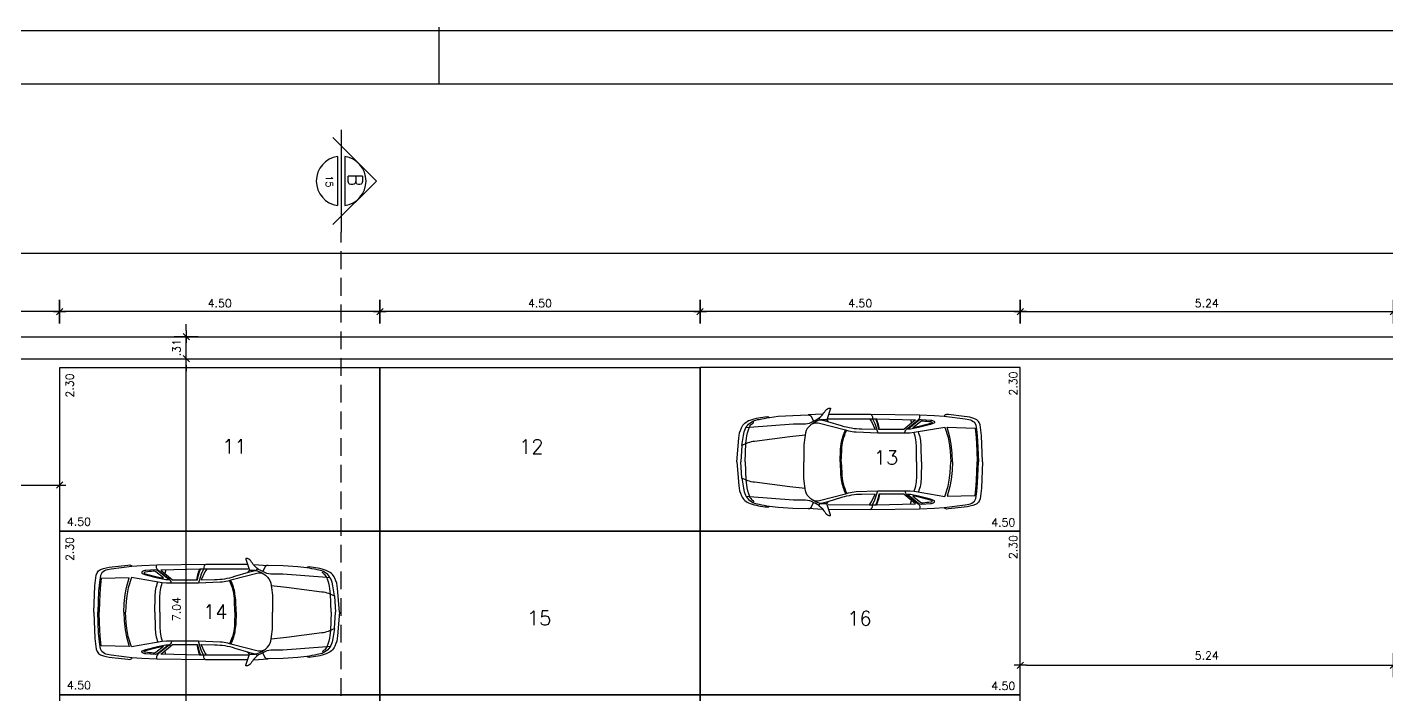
# Model space of a CAD drawing. Header units: millimetres. Extents: x -184.9 to -112.9, y 0.4 to 45.1.
# Drawn here: x -147.2 to -128.09, y 35.63 to 45.01 of the extents above; entities that cross this region are included whole.
import ezdxf
from ezdxf.enums import TextEntityAlignment as Align

# ---------------------------------------------------------------- set-up
doc = ezdxf.new("R2010")
doc.units = ezdxf.units.MM
doc.linetypes.add('DASHED2', pattern=[0.375, 0.25, -0.125])
for name, color, linetype in [('CERCADURA', 5, 'Continuous'), ('COTA', 11, 'Continuous'), ('HACHURA 1', 8, 'Continuous'), ('IND CORTE', 3, 'Continuous'), ('INDICACOES', 2, 'Continuous'), ('LINHA', 1, 'Continuous'), ('PAREDE', 7, 'Continuous'), ('PROJECAO', 1, 'DASHED2'), ('TEXTO 1', 3, 'Continuous'), ('TEXTO 2', 2, 'Continuous')]:
    doc.layers.add(name, color=color, linetype=linetype)
doc.styles.add('ROMANS', font='romans.shx')
doc.dimstyles.new('Copy of TICK75', dxfattribs={"dimtxt": 0.1125, "dimasz": 0.08800000000000001, "dimexe": 0.18, "dimexo": 0.0625, "dimgap": 0.07900000000000001, "dimtad": 1, "dimrnd": 0.005, "dimzin": 4, "dimdsep": 46, "dimtxsty": 'ROMANS', "dimblk1": 'TICK', "dimblk2": 'TICK', "dimsah": 1, "dimcen": 0.09, "dimse1": 1, "dimse2": 1, "dimclrd": 256, "dimclrt": 2, "dimaunit": 1, "dimadec": 0, "dimazin": 0, "dimtfac": 1, "dimtix": 1, "dimtmove": 2, "dimatfit": 3, "dimldrblk": 'TICK', "dimfxl": 1, "dimtolj": 1, "dimtzin": 0, "dimlwd": -1, "dimarcsym": 0})
doc.dimstyles.new('TICK75', dxfattribs={"dimtxt": 0.1125, "dimasz": 0.08800000000000001, "dimexe": 0.18, "dimexo": 0.0625, "dimgap": 0.061, "dimtad": 1, "dimrnd": 0.005, "dimzin": 4, "dimdsep": 46, "dimtxsty": 'ROMANS', "dimblk1": 'TICK', "dimblk2": 'TICK', "dimsah": 1, "dimcen": 0.09, "dimse1": 1, "dimse2": 1, "dimclrt": 2, "dimaunit": 1, "dimadec": 0, "dimazin": 0, "dimtfac": 1, "dimtix": 1, "dimtmove": 2, "dimatfit": 3, "dimldrblk": 'TICK', "dimfxl": 1, "dimtolj": 1, "dimtzin": 0, "dimarcsym": 0})

# ---------------------------------------------------------------- blocks, each defined once
blk = doc.blocks.new('TICK')
at = {"layer": 'COTA'}
for p, q in [((-1, 0), (1, 0)), ((0, 1.907592907288972), (0, -1.907600000000002))]:
    blk.add_line(p, q, dxfattribs=at)
at = {"layer": 'COTA', "color": 2}
blk.add_line((0.5, 0.5), (-0.5, -0.5), dxfattribs=at)
blk = doc.blocks.new('*D237')
at = {"layer": 'COTA', "color": 0, "lineweight": -2}
blk.add_line((-152.350325921736, 38.57468430151645), (-146.8323200238875, 38.57468430151645), dxfattribs=at)
at = {"layer": 'Defpoints', "color": 0}
for p in [(-146.7443200238875, 38.57468430151645), (-152.438325921736, 37.85825209645817), (-146.7443200238875, 37.85825209645817)]:
    blk.add_point(p, dxfattribs=at)
at = {"layer": 'COTA', "color": 0, "lineweight": -2, "xscale": 0.08800000000000001, "yscale": 0.08800000000000001, "zscale": 0.08800000000000001, "rotation": 180}
blk.add_blockref('TICK', (-152.438325921736, 38.57468430151645), dxfattribs=at)
at = {"layer": 'COTA', "color": 0, "lineweight": -2, "xscale": 0.08800000000000001, "yscale": 0.08800000000000001, "zscale": 0.08800000000000001}
blk.add_blockref('TICK', (-146.7443200238875, 38.57468430151645), dxfattribs=at)
at = {"layer": 'COTA', "color": 2, "insert": (-149.5913229728118, 38.69193430151645), "char_height": 0.1125, "attachment_point": 5, "style": 'ROMANS'}
blk.add_mtext('\\A1;5.70', dxfattribs=at)
blk = doc.blocks.new('IND CORTE')
at = {"layer": 'IND CORTE', "color": 2}
for p, q in [((-0.01223641295382549, -0.002336918017165956), (0, 0.009899494936629338)), ((0.01223641295382549, -0.002336918017165956), (0, 0.009899494936629338)), ((-0.006928203230472718, 0.0009999999999976694), (0.006928203230017971, 0.0009999999999976694)), ((-0.006928203230472718, -0.001000000000002998), (0.006928203230017971, -0.001000000000002998))]:
    blk.add_line(p, q, dxfattribs=at)
at = {"layer": 'IND CORTE', "color": 7}
blk.add_line((-0.0143468238998139, 0), (0.0143468238998139, 1.77635683940025e-15), dxfattribs=at)
at = {"layer": 'IND CORTE', "color": 2}
for start, end in [(8.213210701578635, 171.7867892984214), (188.2132107015786, 351.786789298451)]:
    blk.add_arc((0, 0), 0.006999999999999998, start, end, dxfattribs=at)
at = {"layer": 'IND CORTE', "color": 7, "style": 'ROMANS'}
blk.add_attdef('A', text='', height=0.004, dxfattribs=at).set_placement((-0.0002638541395754146, 0.003983850563503921), align=Align.MIDDLE)
at = {"layer": 'IND CORTE', "style": 'ROMANS'}
blk.add_attdef('00/00', text='', height=0.002, dxfattribs=at).set_placement((0.0001095410193556745, -0.003320245139761369), align=Align.MIDDLE)
blk = doc.blocks.new('*D98')
at = {"layer": 'COTA', "color": 0, "lineweight": -2}
blk.add_line((-146.8323200238875, 41.01339198370292), (-151.6563200238876, 41.01339198370292), dxfattribs=at)
at = {"layer": 'Defpoints', "color": 0}
for p in [(-151.7443200238876, 41.01339198370292), (-151.7443200238876, 40.41055021371486), (-146.7443200238875, 40.28472723934624)]:
    blk.add_point(p, dxfattribs=at)
at = {"layer": 'COTA', "color": 0, "lineweight": -2, "xscale": 0.08800000000000001, "yscale": 0.08800000000000001, "zscale": 0.08800000000000001, "rotation": 180}
blk.add_blockref('TICK', (-151.7443200238876, 41.01339198370292), dxfattribs=at)
at = {"layer": 'COTA', "color": 0, "lineweight": -2, "xscale": 0.08800000000000001, "yscale": 0.08800000000000001, "zscale": 0.08800000000000001}
blk.add_blockref('TICK', (-146.7443200238875, 41.01339198370292), dxfattribs=at)
at = {"layer": 'COTA', "color": 2, "insert": (-149.2443200238875, 41.13064198370292), "char_height": 0.1125, "attachment_point": 5, "style": 'ROMANS'}
blk.add_mtext('\\A1;5.00', dxfattribs=at)
blk = doc.blocks.new('*D97')
at = {"layer": 'COTA', "color": 0, "lineweight": -2}
blk.add_line((-142.3323200238875, 41.01339167162362), (-146.6563200238875, 41.01339167162362), dxfattribs=at)
at = {"layer": 'Defpoints', "color": 0}
for p in [(-146.7443200238875, 41.01339167162362), (-146.7443200238875, 40.22472692726606), (-142.2443200238875, 40.22472692726606)]:
    blk.add_point(p, dxfattribs=at)
at = {"layer": 'COTA', "color": 0, "lineweight": -2, "xscale": 0.08800000000000001, "yscale": 0.08800000000000001, "zscale": 0.08800000000000001, "rotation": 180}
blk.add_blockref('TICK', (-146.7443200238875, 41.01339167162362), dxfattribs=at)
at = {"layer": 'COTA', "color": 0, "lineweight": -2, "xscale": 0.08800000000000001, "yscale": 0.08800000000000001, "zscale": 0.08800000000000001}
blk.add_blockref('TICK', (-142.2443200238875, 41.01339167162362), dxfattribs=at)
at = {"layer": 'COTA', "color": 2, "insert": (-144.4943200238875, 41.13064167162362), "char_height": 0.1125, "attachment_point": 5, "style": 'ROMANS'}
blk.add_mtext('\\A1;4.50', dxfattribs=at)
blk = doc.blocks.new('*D96')
at = {"layer": 'COTA', "color": 0, "lineweight": -2}
blk.add_line((-137.8323200238883, 41.01339167162362), (-142.1563200238875, 41.01339167162362), dxfattribs=at)
at = {"layer": 'Defpoints', "color": 0}
for p in [(-142.2443200238875, 41.01339167162362), (-142.2443200238875, 40.22472692726606), (-137.7443200238883, 40.2255499016434)]:
    blk.add_point(p, dxfattribs=at)
at = {"layer": 'COTA', "color": 0, "lineweight": -2, "xscale": 0.08800000000000001, "yscale": 0.08800000000000001, "zscale": 0.08800000000000001, "rotation": 180}
blk.add_blockref('TICK', (-142.2443200238875, 41.01339167162362), dxfattribs=at)
at = {"layer": 'COTA', "color": 0, "lineweight": -2, "xscale": 0.08800000000000001, "yscale": 0.08800000000000001, "zscale": 0.08800000000000001}
blk.add_blockref('TICK', (-137.7443200238883, 41.01339167162362), dxfattribs=at)
at = {"layer": 'COTA', "color": 2, "insert": (-139.9943200238879, 41.13064167162362), "char_height": 0.1125, "attachment_point": 5, "style": 'ROMANS'}
blk.add_mtext('\\A1;4.50', dxfattribs=at)
blk = doc.blocks.new('*D95')
at = {"layer": 'COTA', "color": 0, "lineweight": -2}
blk.add_line((-133.3323200238881, 41.01339167162362), (-137.6563200238883, 41.01339167162362), dxfattribs=at)
at = {"layer": 'Defpoints', "color": 0}
for p in [(-137.7443200238883, 41.01339167162362), (-137.7443200238883, 40.2255499016434), (-133.2443200238882, 40.22637287602097)]:
    blk.add_point(p, dxfattribs=at)
at = {"layer": 'COTA', "color": 0, "lineweight": -2, "xscale": 0.08800000000000001, "yscale": 0.08800000000000001, "zscale": 0.08800000000000001, "rotation": 180}
blk.add_blockref('TICK', (-137.7443200238883, 41.01339167162362), dxfattribs=at)
at = {"layer": 'COTA', "color": 0, "lineweight": -2, "xscale": 0.08800000000000001, "yscale": 0.08800000000000001, "zscale": 0.08800000000000001}
blk.add_blockref('TICK', (-133.2443200238882, 41.01339167162362), dxfattribs=at)
at = {"layer": 'COTA', "color": 2, "insert": (-135.4943200238882, 41.13064167162362), "char_height": 0.1125, "attachment_point": 5, "style": 'ROMANS'}
blk.add_mtext('\\A1;4.50', dxfattribs=at)
blk = doc.blocks.new('*D94')
at = {"layer": 'COTA', "color": 0, "lineweight": -2}
blk.add_line((-133.1563200238882, 41.01339135954439), (-128.092320023889, 41.01339135954439), dxfattribs=at)
at = {"layer": 'Defpoints', "color": 0}
for p in [(-128.0043200238891, 41.01339135954439), (-133.2443200238882, 40.22637287602097), (-128.0043200238891, 40.22637287602097)]:
    blk.add_point(p, dxfattribs=at)
at = {"layer": 'COTA', "color": 0, "lineweight": -2, "xscale": 0.08800000000000001, "yscale": 0.08800000000000001, "zscale": 0.08800000000000001, "rotation": 180}
blk.add_blockref('TICK', (-133.2443200238882, 41.01339135954439), dxfattribs=at)
at = {"layer": 'COTA', "color": 0, "lineweight": -2, "xscale": 0.08800000000000001, "yscale": 0.08800000000000001, "zscale": 0.08800000000000001}
blk.add_blockref('TICK', (-128.0043200238891, 41.01339135954439), dxfattribs=at)
at = {"layer": 'COTA', "color": 2, "insert": (-130.6243200238886, 41.13064135954438), "char_height": 0.1125, "attachment_point": 5, "style": 'ROMANS'}
blk.add_mtext('\\A1;5.24', dxfattribs=at)
blk = doc.blocks.new('*D29')
at = {"layer": 'COTA'}
for p, q in [((-144.9656391074278, 40.74854990163505), (-144.9656391074278, 40.83654990163505)), ((-144.9656391074278, 40.35054990163505), (-144.9656391074278, 40.66054990163505)), ((-144.9656391074278, 40.26254990163505), (-144.9656391074278, 40.17454990163505))]:
    blk.add_line(p, q, dxfattribs=at)
at = {"layer": 'Defpoints', "color": 0}
for p in [(-144.9656391074278, 40.66054990163505), (-143.8582096410593, 40.66054990163505), (-143.8582096410593, 40.35054990163505)]:
    blk.add_point(p, dxfattribs=at)
at = {"layer": 'COTA', "xscale": 0.08800000000000001, "yscale": 0.08800000000000001, "zscale": 0.08800000000000001}
for p, rotation in [((-144.9656391074278, 40.66054990163505), 270), ((-144.9656391074278, 40.35054990163505), 90)]:
    blk.add_blockref('TICK', p, dxfattribs=dict(at, rotation=rotation))
at = {"layer": 'COTA', "color": 2, "insert": (-145.1008891074278, 40.50554990163505), "char_height": 0.1125, "attachment_point": 5, "rotation": 90, "style": 'ROMANS'}
blk.add_mtext('\\A1;.31', dxfattribs=at)
blk = doc.blocks.new('*D25')
at = {"layer": 'COTA'}
blk.add_line((-144.9656394195071, 33.39854990164537), (-144.9656394195071, 40.26254990163502), dxfattribs=at)
at = {"layer": 'Defpoints', "color": 0}
for p in [(-145.8479593836281, 40.35054990163502), (-144.9656394195071, 40.35054990163502), (-145.8479593836279, 33.31054990164537)]:
    blk.add_point(p, dxfattribs=at)
at = {"layer": 'COTA', "xscale": 0.08800000000000001, "yscale": 0.08800000000000001, "zscale": 0.08800000000000001}
for p, rotation in [((-144.9656394195071, 40.35054990163502), 90), ((-144.9656394195071, 33.31054990164537), 270)]:
    blk.add_blockref('TICK', p, dxfattribs=dict(at, rotation=rotation))
at = {"layer": 'COTA', "color": 2, "insert": (-145.1008894195071, 36.8305499016402), "char_height": 0.1125, "attachment_point": 5, "rotation": 90, "style": 'ROMANS'}
blk.add_mtext('\\A1;7.04', dxfattribs=at)
blk = doc.blocks.new('*D23')
at = {"layer": 'COTA'}
blk.add_line((-133.156320023888, 36.04158477014342), (-128.092320023889, 36.04158477014342), dxfattribs=at)
at = {"layer": 'Defpoints', "color": 0}
for p in [(-133.244320023888, 36.30776725638044), (-128.0043200238891, 36.30776725638044), (-128.0043200238891, 36.04158477014342)]:
    blk.add_point(p, dxfattribs=at)
at = {"layer": 'COTA', "xscale": 0.08800000000000001, "yscale": 0.08800000000000001, "zscale": 0.08800000000000001, "rotation": 180}
blk.add_blockref('TICK', (-133.244320023888, 36.04158477014342), dxfattribs=at)
at = {"layer": 'COTA', "xscale": 0.08800000000000001, "yscale": 0.08800000000000001, "zscale": 0.08800000000000001}
blk.add_blockref('TICK', (-128.0043200238891, 36.04158477014342), dxfattribs=at)
at = {"layer": 'COTA', "color": 2, "insert": (-130.6243200238885, 36.17683477014342), "char_height": 0.1125, "attachment_point": 5, "style": 'ROMANS'}
blk.add_mtext('\\A1;5.24', dxfattribs=at)
blk = doc.blocks.new('VECTRA_P')
for p, q in [((1.15162914757218, 0.6822805562241001), (1.170250023715052, 0.6528511176516076)), ((1.961916044578647, 0.7454139204326111), (1.979962422656069, 0.7223204870060727)), ((1.979962422656069, 0.7223204870060727), (1.985978891584992, 0.7042858849629283)), ((1.985978891584992, 0.7042858849629283), (1.989588754992653, 0.6790374284784093)), ((1.989588754992653, 0.6790374284784093), (1.990423900686153, 0.671493906475348)), ((1.990423900686153, 0.671493906475348), (2.026474363584001, 0.5958986722658892)), ((2.068383374160682, 0.6255172471384185), (2.051368606376137, 0.671764355265168)), ((2.57970397046207, 0.6599597216620623), (2.594454901774334, 0.6032199314345235)), ((2.026474363584001, 0.5958986722658892), (2.072112204241598, 0.4536526510405565)), ((2.080714606053597, 0.581919385452693), (2.068383374160682, 0.6255172471384185)), ((2.085457364538449, 0.5582249002189883), (2.080714606053597, 0.581919385452693)), ((2.098737148128357, 0.5045626529906713), (2.085457364538449, 0.5582249002189883)), ((1.990423900686153, -0.671493906475348), (2.026474363584001, -0.5958986722660029)), ((2.026474363584001, -0.5958986722660029), (2.072112204241598, -0.4536526510406702)), ((2.068383374160682, -0.6255172471384185), (2.051368606376137, -0.671764355265168)), ((2.080714606053597, -0.5819193854528066), (2.068383374160682, -0.6255172471384185)), ((2.085457364538449, -0.558224900219102), (2.080714606053597, -0.5819193854528066)), ((2.098737148128357, -0.5045626529906713), (2.085457364538449, -0.558224900219102)), ((2.57970397046207, -0.659959721662176), (2.594454901774334, -0.6032199314345235)), ((1.15162914757218, -0.6822805562241001), (1.170250023715052, -0.6528511176517213)), ((1.961916044578647, -0.7454139204326111), (1.979962422656069, -0.7223204870060727)), ((1.979962422656069, -0.7223204870060727), (1.985978891584992, -0.7042858849629283)), ((1.985978891584992, -0.7042858849629283), (1.989588754992653, -0.679037428478523)), ((1.989588754992653, -0.679037428478523), (1.990423900686153, -0.671493906475348))]:
    blk.add_line(p, q)
for points in [[(-0.1320190883282919, 0), (-0.1008528512771925, 0.3712777887999437, -0.08670154319651346), (-0.05929786854237307, 0.5295766547779976, -0.2061370853005027), (0.07575582534574465, 0.6515446477206979, -0.06357708614580351), (0.3432660117429904, 0.7060409657887021, -0.1929015418481739), (0.3793655732205217, 0.6945910887162654), (0.5171960851145485, 0.7108090287478035), (0.7461727013100798, 0.7246750477327168), (0.9844009200173609, 0.7316080572252304, -0.2123161555323496), (1.031544989413998, 0.7122664558220322), (1.064733379409393, 0.6333655615015914), (1.105932718829692, 0.6539484086813445, 0.1044151366488792), (1.200920117955526, 0.7294188256335019, 0.0301351806626627), (1.253563734945978, 0.8014587652172622, -0.2682936796714216), (1.326807051562739, 0.8391939651780831, -0.4785956254922227), (1.33322840580616, 0.8303783016676789), (1.272714654757706, 0.6570473592398685), (1.205592214469572, 0.6575789908431489, 0.07179212366907503), (1.169655606317587, 0.6526825542728147, 0.07499638974959891), (1.055311823190578, 0.6004538237247061, 0.06072865727079466), (0.9932394701028251, 0.5482251102067721, 0.1684271616291917), (0.9344133794095235, 0.4151684846918897), (0.6970827053457818, 0.3922725282805004), (0.1430190510846003, 0.319669689655143, 0.09778805919175905), (-0.0518805754039704, 0.2539442399047402), (-0.02765396015858457, 0.4118647800966073), (-0.01496385400581346, 0.4671945899776802, -0.2331102208790654), (0.121166552410326, 0.6343367594729443, -0.06836519186026477), (0.2170667534214807, 0.6632412582611096, 0.01729510242172204), (0.3793655732205217, 0.6945910887162654, -1.253436740119883)], [(1.940061953170733, 0.6712413627540172), (1.973903712108701, 0.6277661184738008), (2.027083576273853, 0.5070015131835817), (1.81919857112964, 0.5094168206165932, -0.07434063790939607), (1.504953777822791, 0.5601379361052068), (1.291541432971783, 0.6263506538005004), (1.209012588917417, 0.646667233878361), (1.170250023715052, 0.6528511176516076)], [(1.302480391907473, 0.7423060514022382), (1.956488019347141, 0.7454784870308231), (2.719981998016639, 0.7363966926600369), (2.953366491197812, 0.724027900315491), (3.109233037354905, 0.7120479754479447), (3.435155155121226, 0.671325304586162), (3.492107656522627, 0.6606554445138499, -0.1399637996152884), (3.579909403339805, 0.6167904471864176), (3.598752007202737, 0.5730169360675745), (3.618832332368783, 0.4626404092400662), (3.629509649335454, 0.3282160887494001), (3.644570521449356, 0)], [(2.491741989655896, 0.4525810770871885), (2.499265473029567, 0.4769270229556923, -0.2003298297804957), (2.54221463858628, 0.5284238978956637), (2.703274031861039, 0.6560932425543342, 0.3624230789309417), (2.719981998016639, 0.7363966926600369, -80.84350076330199)], [(2.534698532370136, 0.5080397249730595), (2.711863858989151, 0.6496561353155812, -0.2146323262784144), (2.749444390069829, 0.659311796173597), (2.89439782008418, 0.65072898652204, -0.1319395890471765), (2.949158005421083, 0.6324904989821789, -0.5639220405625647), (2.948084284509111, 0.6056692188208217), (2.891176627432099, 0.5852850288679292), (2.70864266633707, 0.5370067075473344), (2.630260441439795, 0.519841088243993, -0.04639468910887844), (2.534698532370136, 0.5080397249730595, 1.803463411316748)], [(2.618813082505106, 0.5352526315029991), (2.738148077828868, 0.6295860673130846, -0.2033426459790119), (2.776667617351364, 0.6401514130774331, 0.01387406641713885), (2.89751316936087, 0.6273220561341759, -0.2240254394216894), (2.918661142458333, 0.6152473752605374, -0.4267739444706883), (2.91647181800986, 0.6041927179279583), (2.715002453122445, 0.5522516273764495, -0.03871868372115205), (2.618813082505106, 0.5352526315029991, -4.743429449944328)], [(3.705103418840444, 0), (3.687676118608668, 0.4123476542511071), (3.666376141500322, 0.5768040427533379), (3.650885224581053, 0.6135648771266915, 0.1959473859716668), (3.598603413634144, 0.6658039790636394, 0.08120935695297105), (3.41700870031022, 0.709461599704241), (3.175920377006562, 0.7366809606781999), (3.144455636507253, 0.7379122608207354, 0.3157387096905431), (3.104851987431431, 0.7123847035670678, 0.1957327759611312)], [(0, 0), (0.01100997788407199, 0.2846534889434906), (0.01990737984293389, 0.3623728700364381, -0.0682736265983916), (0.06561340932655924, 0.5411331068120262, -0.1604009858186431), (0.1163875355390971, 0.6008365603314587, 0.06879540109318083), (0.1306029470446859, 0.6124578633485953, 0.4314913820364382), (0.1299568178129356, 0.6221422882064189), (0.121166552410326, 0.6343367594729443)], [(0.01380427847098531, 0.5384462209282219), (0.06561340932655924, 0.5411331068120262), (0.7545740267116834, 0.59217929466638), (0.9415556832018055, 0.5951214652479848, 0.1436300784178557), (1.064733379409393, 0.6333655615015914, -3.590325510716907)], [(1.045618133581172, 0.59388372044873), (1.076727934833489, 0.6047294415595843, -0.1328747460121915), (1.14068964302966, 0.6092944024107965), (1.566232963750565, 0.4994861561666539), (1.61415760560368, 0.4854507548602669, 0.06103242020598566), (1.731238507991758, 0.4661977104719881), (2.071216763625834, 0.4536549376532548), (2.569494616824027, 0.4523825266196582), (2.638939209312703, 0.4606149740656065), (3.118040953292134, 0.5408943775357784), (3.16894401815588, 0.3819467633020395), (3.190399290052714, 0.2533203557342176), (3.201126926001141, 0.1648896877585457), (3.212393651159488, 0)], [(1.481285098968407, 0), (1.489861314243534, 0.1939859806047934), (1.500581560900347, 0.2796779036804082, -0.09356540660945266), (1.570813820307233, 0.498144588288028, -2.549356773437184)], [(1.500579436852966, 0), (1.506612150256963, 0.174864119810195, -0.1047644017369665), (1.585753946143235, 0.4937691635885813, 2.883450233120003)], [(2.675595540450946, 0), (2.67368617143126, 0.2247297064131999, 0.07648709176800697), (2.635403330633146, 0.4601958062893345, 15.10237595603503)], [(2.753879311264434, 0), (2.748151234121508, 0.245715505041403, 0.08483540131401172), (2.704118509171327, 0.4715365692737805, 10.94108114347921)], [(-0.1320190883282919, 0), (-0.1008528512771925, -0.3712777888000574, 0.08670154319651346), (-0.05929786854237307, -0.5295766547779976, 0.2061370853005027), (0.07575582534574465, -0.6515446477206979, 0.06357708614580351), (0.3432660117429904, -0.7060409657888158, 0.1929015418481739), (0.3793655732205217, -0.6945910887162654), (0.5171960851145485, -0.7108090287478035), (0.7461727013100798, -0.7246750477328305), (0.9844009200173609, -0.731608057225344, 0.2123161555323496), (1.031544989413998, -0.7122664558220322), (1.064733379409393, -0.6333655615017051), (1.105932718829692, -0.6539484086813445, -0.1044151366488792), (1.200920117955526, -0.7294188256335019, -0.0301351806626627), (1.253563734945978, -0.8014587652172622, 0.2682936796714216), (1.326807051562739, -0.8391939651781968, 0.4785956254922227), (1.33322840580616, -0.8303783016676789), (1.272714654757706, -0.6570473592399821), (1.205592214469572, -0.6575789908432625, -0.07179212366907503), (1.169655606317587, -0.6526825542728147, -0.07499638974959891), (1.055311823190578, -0.6004538237247061, -0.06072865727079466), (0.9932394701028251, -0.5482251102067721, -0.1684271616291917), (0.9344133794095235, -0.4151684846920034), (0.6970827053457818, -0.3922725282806141), (0.1430190510846003, -0.3196696896552567, -0.09778805919175905), (-0.0518805754039704, -0.2539442399048539), (-0.02765396015858457, -0.411864780096721), (-0.01496385400581346, -0.4671945899776802, 0.2331102208790654), (0.121166552410326, -0.634336759473058, 0.06836519186026477), (0.2170667534214807, -0.6632412582611096, -0.01729510242172204), (0.3793655732205217, -0.6945910887162654, 1.253436740119883)], [(0, 0), (0.01100997788407199, -0.2846534889434906), (0.01990737984293389, -0.3623728700365518, 0.0682736265983916), (0.06561340932655924, -0.5411331068120262, 0.1604009858186431), (0.1163875355390971, -0.6008365603314587, -0.06879540109318083), (0.1306029470446859, -0.612457863348709, -0.4314913820364382), (0.1299568178129356, -0.6221422882065326), (0.121166552410326, -0.634336759473058)], [(1.045618133581172, -0.59388372044873), (1.076727934833489, -0.6047294415595843, 0.1328747460121915), (1.14068964302966, -0.6092944024107965), (1.566232963750565, -0.4994861561666539), (1.61415760560368, -0.4854507548602669, -0.06103242020598566), (1.731238507991758, -0.4661977104719881), (2.071216763625834, -0.4536549376533685), (2.569494616824027, -0.4523825266196582), (2.638939209312703, -0.4606149740657202), (3.118040953292134, -0.5408943775357784), (3.16894401815588, -0.3819467633021532), (3.190399290052714, -0.2533203557342176), (3.201126926001141, -0.1648896877585457), (3.212393651159488, 0)], [(1.302480391907473, -0.7423060514022382), (1.956488019347141, -0.7454784870308231), (2.719981998016639, -0.7363966926601506), (2.953366491197812, -0.724027900315491), (3.109233037354905, -0.7120479754479447), (3.435155155121226, -0.671325304586162), (3.492107656522627, -0.6606554445139636, 0.1399637996152884), (3.579909403339805, -0.6167904471865313), (3.598752007202737, -0.5730169360675745), (3.618832332368783, -0.4626404092401799), (3.629509649335454, -0.3282160887496275), (3.644570521449356, 0)], [(1.481285098968407, 0), (1.489861314243534, -0.1939859806049071), (1.500581560900347, -0.2796779036805219, 0.09356540660945266), (1.570813820307233, -0.498144588288028, 2.549356773437184)], [(1.500579436852966, 0), (1.506612150256963, -0.1748641198103087, 0.1047644017369665), (1.585753946143235, -0.4937691635886949, -2.883450233120003)], [(2.675595540450946, 0), (2.67368617143126, -0.2247297064133136, -0.07648709176800697), (2.635403330633146, -0.4601958062894482, -15.10237595603503)], [(2.753879311264434, 0), (2.748151234121508, -0.245715505041403, -0.08483540131401172), (2.704118509171327, -0.4715365692737805, -10.94108114347921)], [(3.705103418840444, 0), (3.687676118608668, -0.4123476542511071), (3.666376141500322, -0.5768040427534515), (3.650885224581053, -0.6135648771266915, -0.1959473859716668), (3.598603413634144, -0.6658039790637531, -0.08120935695297105), (3.41700870031022, -0.7094615997043547), (3.175920377006562, -0.7366809606781999), (3.144455636507253, -0.7379122608207354, -0.3157387096905431), (3.104851987431431, -0.7123847035671815, -0.1957327759611312)], [(0.01380427847098531, -0.5384462209282219), (0.06561340932655924, -0.5411331068120262), (0.7545740267116834, -0.5921792946664937), (0.9415556832018055, -0.5951214652480985, -0.1436300784178557), (1.064733379409393, -0.6333655615017051, 3.590325510716907)], [(1.940061953170733, -0.6712413627541309), (1.973903712108701, -0.6277661184738008), (2.027083576273853, -0.5070015131836954), (1.81919857112964, -0.5094168206165932, 0.07434063790939607), (1.504953777822791, -0.5601379361052068), (1.291541432971783, -0.6263506538005004), (1.209012588917417, -0.646667233878361), (1.170250023715052, -0.6528511176517213)], [(2.491741989655896, -0.4525810770871885), (2.499265473029567, -0.4769270229556923, 0.2003298297804957), (2.54221463858628, -0.5284238978957774), (2.703274031861039, -0.6560932425543342, -0.3624230789309417), (2.719981998016639, -0.7363966926601506, 80.84350076330199)], [(2.534698532370136, -0.5080397249730595), (2.711863858989151, -0.6496561353156949, 0.2146323262784144), (2.749444390069829, -0.6593117961737107), (2.89439782008418, -0.6507289865221537, 0.1319395890471765), (2.949158005421083, -0.6324904989821789, 0.5639220405625647), (2.948084284509111, -0.6056692188208217), (2.891176627432099, -0.5852850288680429), (2.70864266633707, -0.5370067075474481), (2.630260441439795, -0.5198410882441067, 0.04639468910887844), (2.534698532370136, -0.5080397249730595, -1.803463411316748)], [(2.618813082505106, -0.5352526315029991), (2.738148077828868, -0.6295860673130846, 0.2033426459790119), (2.776667617351364, -0.6401514130775467, -0.01387406641713885), (2.89751316936087, -0.6273220561342896, 0.2240254394216894), (2.918661142458333, -0.6152473752606511, 0.4267739444706883), (2.91647181800986, -0.6041927179279583), (2.715002453122445, -0.5522516273766769, 0.03871868372115205), (2.618813082505106, -0.5352526315029991, 4.743429449944328)]]:
    blk.add_lwpolyline(points, format="xyb")
for points in [[(1.212392335146291, 0.74363472035634), (0.9844009200173609, 0.7316080572252304)], [(1.272714654757706, 0.6570473592398685), (1.297673131656929, 0.6244482501025459)], [(1.294064591853857, 0.6693665426258804), (1.940061953170733, 0.6712413627540172), (2.050083299866142, 0.6717930729574846), (2.66005630893266, 0.6581644038028571), (2.476662228310715, 0.5045626529906713), (2.088298292876033, 0.5045626529906713), (2.072177610864721, 0.5781282596408346), (2.059846408887942, 0.6150916681859826), (2.03991356029573, 0.6717420760440973)], [(3.23704989238399, 0), (3.231188897740527, 0.1366836483657607), (3.214458973123207, 0.2773760684380022), (3.195316758914156, 0.3836347962494528), (3.152778491820179, 0.5387725514564181), (3.590922589038996, 0.5260215163808653), (3.605810964572182, 0.3772592872267069), (3.618572450683615, 0.168992159598929), (3.622826289359487, 0)], [(-0.0518805754039704, 0.2539442399047402), (-0.06750177720167017, 0)], [(-0.0518805754039704, -0.2539442399048539), (-0.06750177720167017, 0)], [(3.23704989238399, 0), (3.231188897740527, -0.1366836483658744), (3.214458973123207, -0.2773760684380022), (3.195316758914156, -0.3836347962494528), (3.152778491820179, -0.5387725514565318), (3.590922589038996, -0.5260215163809789), (3.605810964572182, -0.3772592872268206), (3.618572450683615, -0.168992159598929), (3.622826289359487, 0)], [(1.272714654757706, -0.6570473592399821), (1.297673131656929, -0.6244482501025459)], [(1.294064591853857, -0.6693665426258804), (1.940061953170733, -0.6712413627541309), (2.050083299866142, -0.6717930729574846), (2.66005630893266, -0.6581644038029708), (2.476662228310715, -0.5045626529906713), (2.088298292876033, -0.5045626529906713), (2.072177610864721, -0.5781282596408346), (2.059846408887942, -0.6150916681859826), (2.03991356029573, -0.671742076044211)], [(1.212392335146291, -0.74363472035634), (0.9844009200173609, -0.731608057225344)]]:
    blk.add_lwpolyline(points)
for points in [[(0.9344133794095235, 0.4151684846918897, 0), (0.9293419320706562, 0.3808266873643333, 0), (0.916062627139322, 0.2630692569108533, 0), (0.916062627139322, 0, 0)], [(0.9344133794095235, -0.4151684846920034, 0), (0.9293419320706562, -0.380826687364447, 0), (0.916062627139322, -0.2630692569109669, 0), (0.916062627139322, 0, 0)]]:
    blk.add_polyline3d(points)
blk = doc.blocks.new('*D16')
at = {"layer": 'COTA'}
blk.add_line((-116.4969905291363, 41.83212124140874), (-179.8901054074043, 41.83212124140874), dxfattribs=at)
at = {"layer": 'Defpoints', "color": 0}
for p in [(-179.9781054074043, 41.83212124140874), (-179.9781054074043, 40.66054990163394), (-116.4089905291363, 40.66054990163622)]:
    blk.add_point(p, dxfattribs=at)
at = {"layer": 'COTA', "xscale": 0.08800000000000001, "yscale": 0.08800000000000001, "zscale": 0.08800000000000001, "rotation": 180}
blk.add_blockref('TICK', (-179.9781054074043, 41.83212124140874), dxfattribs=at)
at = {"layer": 'COTA', "xscale": 0.08800000000000001, "yscale": 0.08800000000000001, "zscale": 0.08800000000000001}
blk.add_blockref('TICK', (-116.4089905291363, 41.83212124140874), dxfattribs=at)
at = {"layer": 'COTA', "color": 2, "insert": (-148.1935479682703, 41.96737124140874), "char_height": 0.1125, "attachment_point": 5, "style": 'ROMANS'}
blk.add_mtext('\\A1;63.57', dxfattribs=at)

msp = doc.modelspace()

# ---------------------------------------------------------------- linework, layer by layer
at = {"layer": 'CERCADURA', "color": 11}
for p, q in [((-112.9116816882542, 44.96251271362794), (-184.911681688257, 44.96251271362794)), ((-141.4116816882539, 44.21251271362758), (-141.4116816882539, 45.0133601712505))]:
    msp.add_line(p, q, dxfattribs=at)
at = {"layer": 'CERCADURA', "color": 5}
msp.add_line((-113.6616816882537, 44.21251271362758), (-183.0366816882587, 44.21251271362758), dxfattribs=at)
at = {"layer": 'LINHA'}
for points in [[(-142.2443200238875, 37.92472692726679), (-142.2443200238875, 40.22472692726606), (-146.7443200238875, 40.22472692726606), (-146.7443200238875, 37.92472692726679)], [(-137.7443200238878, 37.92554990164436), (-137.7443200238878, 40.22554990164363), (-142.2443200238878, 40.22554990164363), (-142.2443200238878, 37.92554990164436)], [(-137.7443200238879, 37.92554990164413), (-137.7443200238879, 40.2255499016434), (-142.2443200238879, 40.2255499016434), (-142.2443200238879, 37.92554990164413)], [(-133.2443200238882, 37.92637287602193), (-133.2443200238882, 40.2263728760212), (-137.7443200238882, 40.2263728760212), (-137.7443200238882, 37.92637287602193)], [(-133.2443200238883, 37.9263728760217), (-133.2443200238883, 40.22637287602097), (-137.7443200238883, 40.22637287602097), (-137.7443200238883, 37.9263728760217)], [(-142.2443200238877, 35.62554990164463), (-142.2443200238877, 37.9255499016439), (-146.7443200238877, 37.9255499016439), (-146.7443200238877, 35.62554990164463)], [(-137.7443200238877, 35.62554990164486), (-137.7443200238877, 37.92554990164413), (-142.2443200238877, 37.92554990164413), (-142.2443200238877, 35.62554990164486)], [(-133.244320023888, 35.62637287602243), (-133.244320023888, 37.9263728760217), (-137.744320023888, 37.9263728760217), (-137.744320023888, 35.62637287602243)], [(-142.2443200238876, 33.32554990164536), (-142.2443200238876, 35.62554990164463), (-146.7443200238876, 35.62554990164463), (-146.7443200238876, 33.32554990164536)], [(-137.7443200238876, 33.32554990164559), (-137.7443200238876, 35.62554990164486), (-142.2443200238876, 35.62554990164486), (-142.2443200238876, 33.32554990164559)], [(-133.2443200238879, 33.32637287602316), (-133.2443200238879, 35.62637287602243), (-137.7443200238879, 35.62637287602243), (-137.7443200238879, 33.32637287602316)]]:
    msp.add_lwpolyline(points, close=True, dxfattribs=at)
at = {"layer": 'PAREDE'}
for p, q in [((-179.9781054074043, 40.66054990163394), (-116.4089905291363, 40.6605499016359)), ((-179.5529858762503, 40.35054990163397), (-119.7143200238889, 40.3505499016359))]:
    msp.add_line(p, q, dxfattribs=at)
at = {"layer": 'PROJECAO', "color": 3}
msp.add_line((-142.7882170725539, 11.98646018991536), (-142.7882170725539, 42.13287562844252), dxfattribs=at)

# ---------------------------------------------------------------- block references
at = {"layer": 'HACHURA 1', "yscale": 0.9, "zscale": 0.9}
for p, xscale in [((-137.1107440419175, 38.90182806722842), 0.9), ((-142.9297068264795, 36.78752286146519), -0.9)]:
    msp.add_blockref('VECTRA_P', p, dxfattribs=dict(at, xscale=xscale))
at = {"layer": 'INDICACOES', "xscale": 50, "yscale": 50, "zscale": 50, "rotation": 270}
msp.add_blockref('IND CORTE', (-142.7882170725539, 42.85021682343321), dxfattribs=at).add_auto_attribs({'A': 'B', '00/00': '15'})

# ---------------------------------------------------------------- texts
at = {"layer": 'TEXTO 1', "style": 'ROMANS'}
for s, p in [('11', (-144.4582753410512, 39.01824860649012)), ('12', (-140.2885478905307, 39.01507883148949)), ('13', (-135.3033204012661, 38.86252456731131)), ('14', (-144.7292338202689, 36.69335667899185)), ('15', (-140.177093065208, 36.60477821326927)), ('16', (-135.6753272871526, 36.59979247499581))]:
    msp.add_text(s, height=0.2, dxfattribs=at).set_placement(p)
at = {"layer": 'TEXTO 2', "style": 'ROMANS'}
for p in [(-146.5470038631754, 39.80625293966472), (-133.2883321255857, 39.83348874038072), (-146.5470038631756, 37.50707591404256), (-133.2883321255856, 37.53348874038122)]:
    msp.add_text('2.30', height=0.1125, rotation=90, dxfattribs=at).set_placement(p)
for p in [(-146.642064569329, 38.00362843112453), (-133.6530164865777, 37.99369705110658), (-146.6420645693292, 35.70445140550237), (-133.6530164865776, 35.69369705110708)]:
    msp.add_text('4.50', height=0.1125, dxfattribs=at).set_placement(p)

# ---------------------------------------------------------------- dimensions: what is measured, and where the dimension line sits
at = {"layer": 'COTA'}
for base, p1, p2, dimstyle, picture, middle in [((-179.9781054074043, 41.83212124140874), (-116.4089905291363, 40.66054990163622), (-179.9781054074043, 40.66054990163394), 'Copy of TICK75', '*D16', (-148.1935479682703, 41.96737124140874)), ((-151.7443200238876, 41.01339198370292), (-146.7443200238875, 40.28472723934624), (-151.7443200238876, 40.41055021371486), 'TICK75', '*D98', (-149.2443200238875, 41.13064198370292)), ((-146.7443200238875, 41.01339167162362), (-142.2443200238875, 40.22472692726606), (-146.7443200238875, 40.22472692726606), 'TICK75', '*D97', (-144.4943200238875, 41.13064167162362)), ((-142.2443200238875, 41.01339167162362), (-137.7443200238883, 40.2255499016434), (-142.2443200238875, 40.22472692726606), 'TICK75', '*D96', (-139.9943200238879, 41.13064167162362)), ((-137.7443200238883, 41.01339167162362), (-133.2443200238882, 40.22637287602097), (-137.7443200238883, 40.2255499016434), 'TICK75', '*D95', (-135.4943200238882, 41.13064167162362)), ((-128.0043200238891, 41.01339135954439), (-133.2443200238882, 40.22637287602097), (-128.0043200238891, 40.22637287602097), 'TICK75', '*D94', (-130.6243200238886, 41.13064135954438)), ((-146.7443200238875, 38.57468430151645), (-152.438325921736, 37.85825209645817), (-146.7443200238875, 37.85825209645817), 'TICK75', '*D237', (-149.5913229728118, 38.69193430151645)), ((-128.0043200238891, 36.04158477014342), (-133.244320023888, 36.30776725638044), (-128.0043200238891, 36.30776725638044), 'Copy of TICK75', '*D23', (-130.6243200238885, 36.17683477014342))]:
    dim = msp.add_linear_dim(base=base, p1=p1, p2=p2, dimstyle=dimstyle, dxfattribs=at)
    dim.commit()
    dim.dimension.update_dxf_attribs({"geometry": picture, "text_midpoint": middle})
for base, p1, p2, picture, middle in [((-144.9656391074278, 40.66054990163505), (-143.8582096410593, 40.35054990163505), (-143.8582096410593, 40.66054990163505), '*D29', (-145.1008891074278, 40.50554990163505)), ((-144.9656394195071, 40.35054990163502), (-145.8479593836279, 33.31054990164537), (-145.8479593836281, 40.35054990163502), '*D25', (-145.1008894195071, 36.8305499016402))]:
    dim = msp.add_linear_dim(base=base, p1=p1, p2=p2, angle=90, dimstyle='Copy of TICK75', dxfattribs=at)
    dim.commit()
    dim.dimension.update_dxf_attribs({"geometry": picture, "text_midpoint": middle})

doc.saveas('drawing.dxf')
